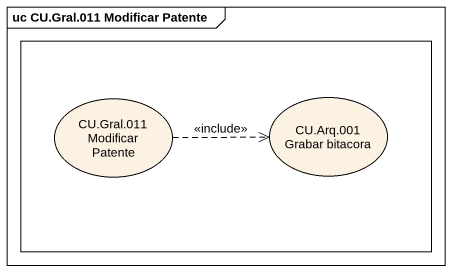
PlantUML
@startuml
mainframe uc CU.Gral.011 Modificar Patente
rectangle " " as rectangle1 {
  usecase "CU.Gral.011 Modificar Patente" as CU_Gral_011_Modificar
  usecase "CU.Arq.001 Grabar bitacora" as CU_Arq_001_Grabar_bitacora
}
CU_Gral_011_Modificar .right.> CU_Arq_001_Grabar_bitacora : <<include>>
@enduml
